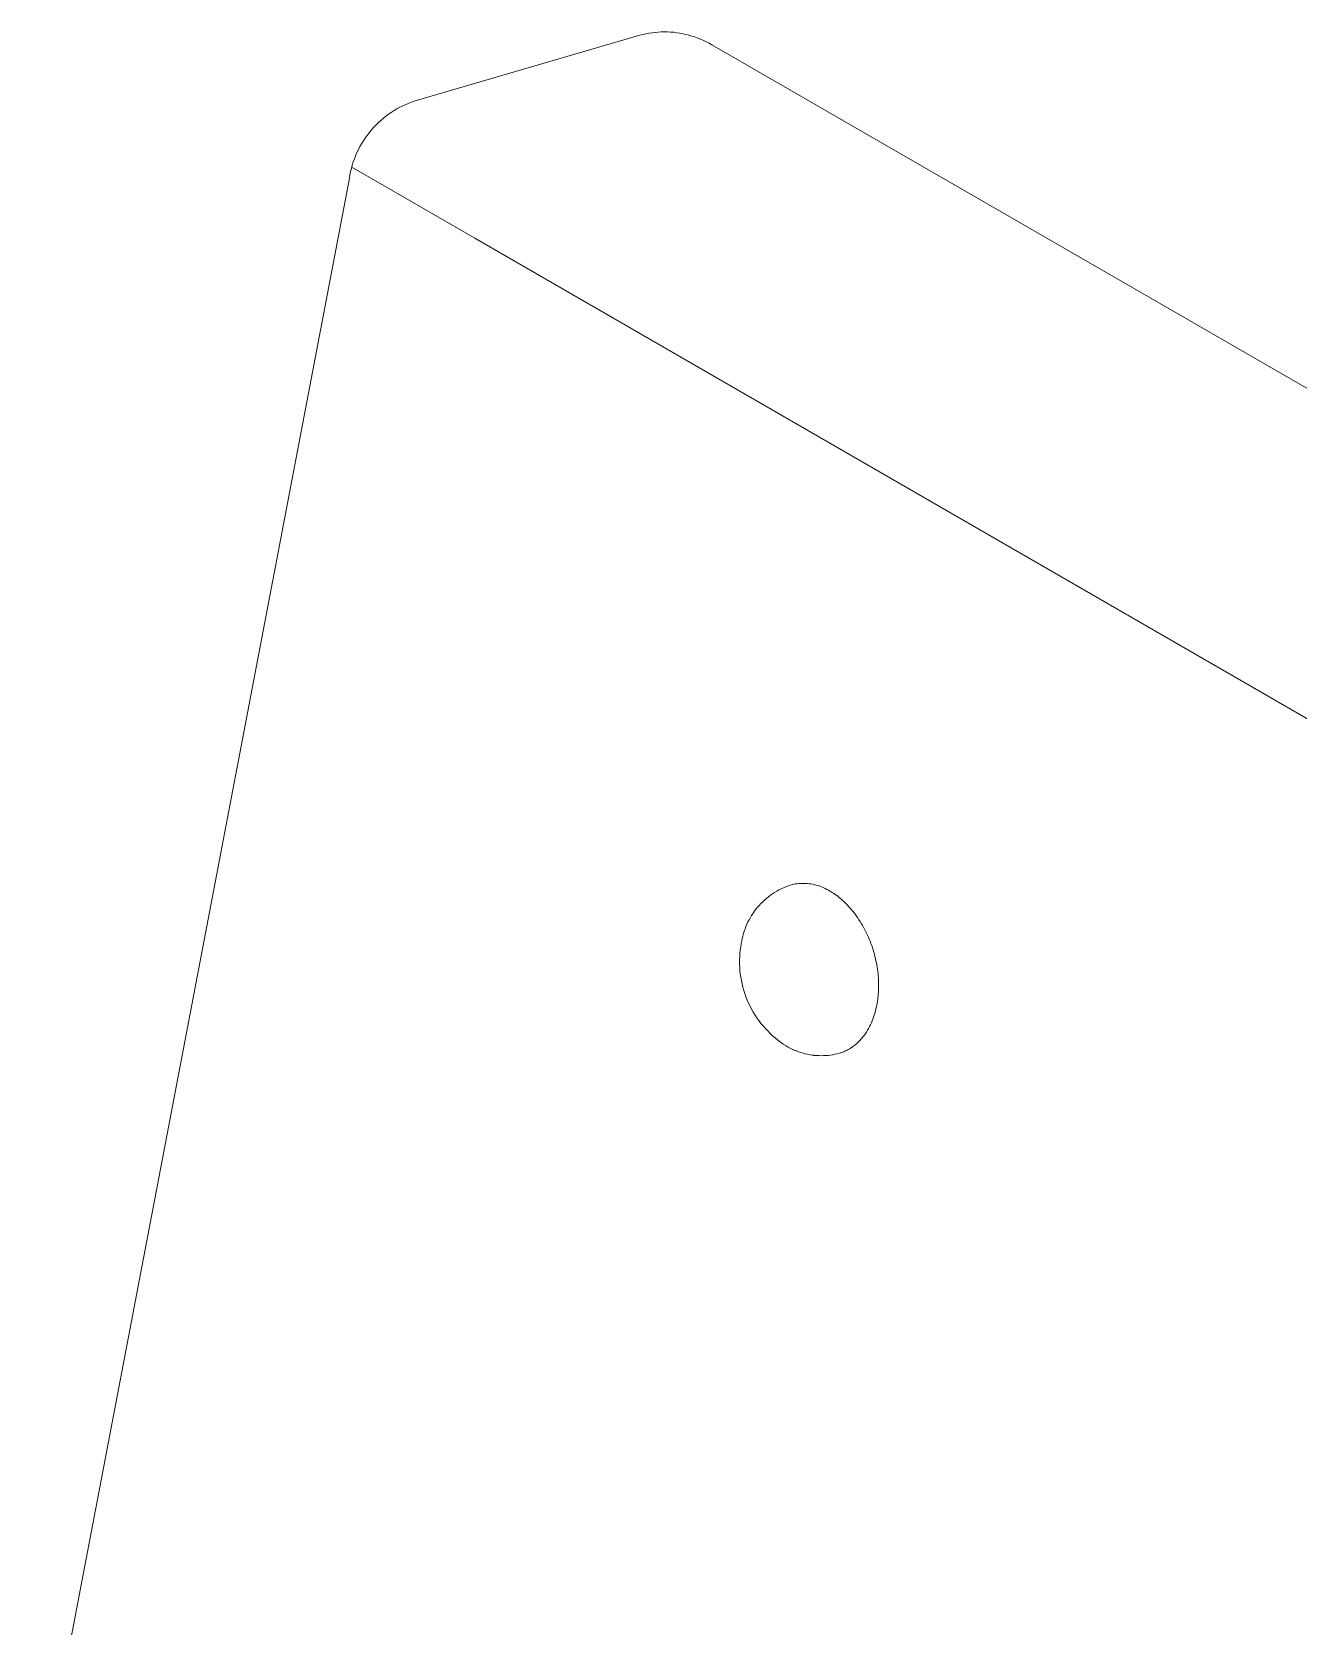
# Model space of a CAD drawing. Header units: inches. Extents: x -7 to 144, y -3 to 95.
# Drawn here: x 122.95 to 127.22, y 84.58 to 89.95 of the extents above; entities that cross this region are included whole.
import ezdxf

# ---------------------------------------------------------------- set-up
doc = ezdxf.new("R2010")
doc.units = ezdxf.units.IN
doc.layers.add('ZANO_R', color=7, linetype='Continuous', lineweight=0)

msp = doc.modelspace()

# ---------------------------------------------------------------- linework, layer by layer
at = {"layer": 'ZANO_R'}
for p, q in [((124.24245, 89.71732), (124.99913, 89.93801)), ((124.99913, 89.93801), (125.00924, 89.94067)), ((125.00924, 89.94067), (125.01944, 89.94299)), ((125.01944, 89.94299), (125.02972, 89.94497)), ((125.02972, 89.94497), (125.04005, 89.94659)), ((125.04005, 89.94659), (125.05043, 89.94786)), ((125.05043, 89.94786), (125.06085, 89.94878)), ((125.06085, 89.94878), (125.0713, 89.94935)), ((125.0713, 89.94935), (125.08176, 89.94956)), ((125.08176, 89.94956), (125.09222, 89.94942)), ((125.09222, 89.94942), (125.10267, 89.94892)), ((125.10267, 89.94892), (125.11309, 89.94808)), ((125.11309, 89.94808), (125.12348, 89.94687)), ((125.12348, 89.94687), (125.13383, 89.94532)), ((125.13383, 89.94532), (125.14411, 89.94342)), ((125.14411, 89.94342), (125.15433, 89.94117)), ((125.15433, 89.94117), (125.16446, 89.93858)), ((125.16446, 89.93858), (125.1745, 89.93564)), ((125.1745, 89.93564), (125.18444, 89.93237)), ((125.18444, 89.93237), (125.19426, 89.92876)), ((125.19426, 89.92876), (125.20395, 89.92482)), ((125.20395, 89.92482), (125.2135, 89.92056)), ((125.2135, 89.92056), (125.2229, 89.91597)), ((125.2229, 89.91597), (125.23215, 89.91107)), ((125.23215, 89.91107), (125.24122, 89.90586)), ((125.24122, 89.90586), (133.31427, 85.24488)), ((124.23178, 89.71369), (124.24245, 89.71732)), ((124.13431, 89.65812), (124.14312, 89.66516)), ((124.14312, 89.66516), (124.15216, 89.67189)), ((124.15216, 89.67189), (124.16144, 89.6783)), ((124.16144, 89.6783), (124.17093, 89.68438)), ((124.17093, 89.68438), (124.18063, 89.69014)), ((124.18063, 89.69014), (124.19052, 89.69555)), ((124.19052, 89.69555), (124.20059, 89.70062)), ((124.20059, 89.70062), (124.21084, 89.70534)), ((124.21084, 89.70534), (124.22123, 89.7097)), ((124.22123, 89.7097), (124.23178, 89.71369)), ((124.08017, 89.60094), (124.08703, 89.60989)), ((124.08703, 89.60989), (124.0942, 89.61859)), ((124.0942, 89.61859), (124.10166, 89.62704)), ((124.10166, 89.62704), (124.10942, 89.63523)), ((124.10942, 89.63523), (124.11745, 89.64315)), ((124.11745, 89.64315), (124.12575, 89.65078)), ((124.12575, 89.65078), (124.13431, 89.65812)), ((124.04586, 89.54276), (124.05073, 89.55294)), ((124.05073, 89.55294), (124.05595, 89.56293)), ((124.05595, 89.56293), (124.0615, 89.57274)), ((124.0615, 89.57274), (124.0674, 89.58236)), ((124.0674, 89.58236), (124.07362, 89.59176)), ((124.07362, 89.59176), (124.08017, 89.60094)), ((124.02697, 89.48972), (124.03001, 89.50058)), ((124.03001, 89.50058), (124.03342, 89.51132)), ((124.03342, 89.51132), (124.0372, 89.52195)), ((124.0372, 89.52195), (124.04135, 89.53243)), ((124.04135, 89.53243), (124.04586, 89.54276)), ((122.95034, 83.84622), (124.02013, 89.4566)), ((124.02013, 89.4566), (124.02202, 89.46772)), ((124.02202, 89.46772), (124.0243, 89.47876)), ((124.0243, 89.47876), (124.02697, 89.48972)), ((124.44316, 89.25428), (124.02897, 89.49342)), ((132.51538, 84.59378), (124.44316, 89.25428)), ((125.41925, 87.02411), (125.42563, 87.02967)), ((125.41925, 87.02411), (125.42563, 87.02967)), ((125.42563, 87.02967), (125.43219, 87.035)), ((125.42563, 87.02967), (125.43219, 87.035)), ((125.43219, 87.035), (125.43894, 87.04011)), ((125.43219, 87.035), (125.43894, 87.04011)), ((125.43894, 87.04011), (125.44586, 87.04498)), ((125.43894, 87.04011), (125.44586, 87.04498)), ((125.44586, 87.04498), (125.45294, 87.0496)), ((125.44586, 87.04498), (125.45294, 87.0496)), ((125.45294, 87.0496), (125.46017, 87.05398)), ((125.45294, 87.0496), (125.46017, 87.05398)), ((125.46017, 87.05398), (125.46755, 87.05811)), ((125.46017, 87.05398), (125.46755, 87.05811)), ((125.46755, 87.05811), (125.47507, 87.06198)), ((125.46755, 87.05811), (125.47507, 87.06198)), ((125.47507, 87.06198), (125.48272, 87.06559)), ((125.47507, 87.06198), (125.48272, 87.06559)), ((125.48272, 87.06559), (125.49049, 87.06894)), ((125.48272, 87.06559), (125.49049, 87.06894)), ((125.49049, 87.06894), (125.49837, 87.07201)), ((125.49049, 87.06894), (125.49837, 87.07201)), ((125.49837, 87.07201), (125.50635, 87.07481)), ((125.49837, 87.07201), (125.50635, 87.07481)), ((125.51195, 87.07616), (125.50635, 87.07481)), ((125.51195, 87.07616), (125.50635, 87.07481)), ((125.51759, 87.07732), (125.51195, 87.07616)), ((125.51759, 87.07732), (125.51195, 87.07616)), ((125.52326, 87.07829), (125.51759, 87.07732)), ((125.52326, 87.07829), (125.51759, 87.07732)), ((125.52896, 87.07907), (125.52326, 87.07829)), ((125.52896, 87.07907), (125.52326, 87.07829)), ((125.53469, 87.07965), (125.52896, 87.07907)), ((125.53469, 87.07965), (125.52896, 87.07907)), ((125.54044, 87.08004), (125.53469, 87.07965)), ((125.54044, 87.08004), (125.53469, 87.07965)), ((125.54619, 87.08023), (125.54044, 87.08004)), ((125.54619, 87.08023), (125.54044, 87.08004)), ((125.55195, 87.08023), (125.54619, 87.08023)), ((125.55195, 87.08023), (125.54619, 87.08023)), ((125.5577, 87.08003), (125.55195, 87.08023)), ((125.5577, 87.08003), (125.55195, 87.08023)), ((125.56344, 87.07964), (125.5577, 87.08003)), ((125.56344, 87.07964), (125.5577, 87.08003)), ((125.56917, 87.07906), (125.56344, 87.07964)), ((125.56917, 87.07906), (125.56344, 87.07964)), ((125.57487, 87.07827), (125.56917, 87.07906)), ((125.57487, 87.07827), (125.56917, 87.07906)), ((125.58055, 87.0773), (125.57487, 87.07827)), ((125.58055, 87.0773), (125.57487, 87.07827)), ((125.58618, 87.07614), (125.58055, 87.0773)), ((125.58618, 87.07614), (125.58055, 87.0773)), ((125.59178, 87.07478), (125.58618, 87.07614)), ((125.59178, 87.07478), (125.58618, 87.07614)), ((125.59732, 87.07323), (125.59178, 87.07478)), ((125.59732, 87.07323), (125.59178, 87.07478)), ((125.60281, 87.0715), (125.59732, 87.07323)), ((125.60281, 87.0715), (125.59732, 87.07323)), ((125.60824, 87.06958), (125.60281, 87.0715)), ((125.60824, 87.06958), (125.60281, 87.0715)), ((125.6136, 87.06748), (125.60824, 87.06958)), ((125.6136, 87.06748), (125.60824, 87.06958)), ((125.61889, 87.0652), (125.6136, 87.06748)), ((125.61889, 87.0652), (125.6136, 87.06748)), ((125.62409, 87.06274), (125.61889, 87.0652)), ((125.62409, 87.06274), (125.61889, 87.0652)), ((125.62921, 87.06011), (125.62409, 87.06274)), ((125.62921, 87.06011), (125.62409, 87.06274)), ((125.63424, 87.0573), (125.62921, 87.06011)), ((125.63424, 87.0573), (125.62921, 87.06011)), ((125.63917, 87.05433), (125.63424, 87.0573)), ((125.63917, 87.05433), (125.63424, 87.0573)), ((125.64379, 87.05159), (125.63917, 87.05433)), ((125.64379, 87.05159), (125.63917, 87.05433)), ((125.64842, 87.04869), (125.64379, 87.05159)), ((125.64842, 87.04869), (125.64379, 87.05159)), ((125.65307, 87.04564), (125.64842, 87.04869)), ((125.65307, 87.04564), (125.64842, 87.04869)), ((125.65772, 87.04243), (125.65307, 87.04564)), ((125.65772, 87.04243), (125.65307, 87.04564)), ((125.66238, 87.03907), (125.65772, 87.04243)), ((125.66238, 87.03907), (125.65772, 87.04243)), ((125.66703, 87.03554), (125.66238, 87.03907)), ((125.66703, 87.03554), (125.66238, 87.03907)), ((125.67168, 87.03185), (125.66703, 87.03554)), ((125.67168, 87.03185), (125.66703, 87.03554)), ((125.67632, 87.028), (125.67168, 87.03185)), ((125.67632, 87.028), (125.67168, 87.03185)), ((125.68094, 87.024), (125.67632, 87.028)), ((125.68094, 87.024), (125.67632, 87.028)), ((125.37586, 86.97247), (125.38048, 86.97955)), ((125.37586, 86.97247), (125.38048, 86.97955)), ((125.38048, 86.97955), (125.38535, 86.98647)), ((125.38048, 86.97955), (125.38535, 86.98647)), ((125.38535, 86.98647), (125.39045, 86.99322)), ((125.38535, 86.98647), (125.39045, 86.99322)), ((125.39045, 86.99322), (125.39577, 86.99979)), ((125.39045, 86.99322), (125.39577, 86.99979)), ((125.39577, 86.99979), (125.40133, 87.00617)), ((125.39577, 86.99979), (125.40133, 87.00617)), ((125.40133, 87.00617), (125.40709, 87.01236)), ((125.40133, 87.00617), (125.40709, 87.01236)), ((125.40709, 87.01236), (125.41307, 87.01834)), ((125.40709, 87.01236), (125.41307, 87.01834)), ((125.41307, 87.01834), (125.41925, 87.02411)), ((125.41307, 87.01834), (125.41925, 87.02411)), ((125.68555, 87.01983), (125.68094, 87.024)), ((125.68555, 87.01983), (125.68094, 87.024)), ((125.69013, 87.0155), (125.68555, 87.01983)), ((125.69013, 87.0155), (125.68555, 87.01983)), ((125.69468, 87.01101), (125.69013, 87.0155)), ((125.69468, 87.01101), (125.69013, 87.0155)), ((125.6992, 87.00636), (125.69468, 87.01101)), ((125.6992, 87.00636), (125.69468, 87.01101)), ((125.70368, 87.00156), (125.6992, 87.00636)), ((125.70368, 87.00156), (125.6992, 87.00636)), ((125.70811, 86.9966), (125.70368, 87.00156)), ((125.70811, 86.9966), (125.70368, 87.00156)), ((125.7125, 86.99149), (125.70811, 86.9966)), ((125.7125, 86.99149), (125.70811, 86.9966)), ((125.71683, 86.98623), (125.7125, 86.99149)), ((125.71683, 86.98623), (125.7125, 86.99149)), ((125.72111, 86.98083), (125.71683, 86.98623)), ((125.72111, 86.98083), (125.71683, 86.98623)), ((125.72532, 86.97527), (125.72111, 86.98083)), ((125.72532, 86.97527), (125.72111, 86.98083)), ((125.72946, 86.96958), (125.72532, 86.97527)), ((125.72946, 86.96958), (125.72532, 86.97527)), ((125.3507, 86.91903), (125.35349, 86.92702)), ((125.3507, 86.91903), (125.35349, 86.92702)), ((125.35349, 86.92702), (125.35656, 86.9349)), ((125.35349, 86.92702), (125.35656, 86.9349)), ((125.35656, 86.9349), (125.3599, 86.94267)), ((125.35656, 86.9349), (125.3599, 86.94267)), ((125.3599, 86.94267), (125.3635, 86.95032)), ((125.3599, 86.94267), (125.3635, 86.95032)), ((125.3635, 86.95032), (125.36737, 86.95785)), ((125.3635, 86.95032), (125.36737, 86.95785)), ((125.36737, 86.95785), (125.37149, 86.96523)), ((125.36737, 86.95785), (125.37149, 86.96523)), ((125.37149, 86.96523), (125.37586, 86.97247)), ((125.37149, 86.96523), (125.37586, 86.97247)), ((125.73353, 86.96376), (125.72946, 86.96958)), ((125.73353, 86.96376), (125.72946, 86.96958)), ((125.73752, 86.9578), (125.73353, 86.96376)), ((125.73752, 86.9578), (125.73353, 86.96376)), ((125.74142, 86.95171), (125.73752, 86.9578)), ((125.74142, 86.95171), (125.73752, 86.9578)), ((125.74524, 86.9455), (125.74142, 86.95171)), ((125.74524, 86.9455), (125.74142, 86.95171)), ((125.74897, 86.93917), (125.74524, 86.9455)), ((125.74897, 86.93917), (125.74524, 86.9455)), ((125.7526, 86.93273), (125.74897, 86.93917)), ((125.7526, 86.93273), (125.74897, 86.93917)), ((125.75613, 86.92618), (125.7526, 86.93273)), ((125.75613, 86.92618), (125.7526, 86.93273)), ((125.75955, 86.91953), (125.75613, 86.92618)), ((125.75955, 86.91953), (125.75613, 86.92618)), ((125.33902, 86.86666), (125.34094, 86.87794)), ((125.33902, 86.86666), (125.34094, 86.87794)), ((125.34094, 86.87794), (125.34232, 86.88628)), ((125.34094, 86.87794), (125.34232, 86.88628)), ((125.34232, 86.88628), (125.34399, 86.89457)), ((125.34232, 86.88628), (125.34399, 86.89457)), ((125.34399, 86.89457), (125.34595, 86.9028)), ((125.34399, 86.89457), (125.34595, 86.9028)), ((125.34595, 86.9028), (125.34818, 86.91096)), ((125.34595, 86.9028), (125.34818, 86.91096)), ((125.34818, 86.91096), (125.3507, 86.91903)), ((125.34818, 86.91096), (125.3507, 86.91903)), ((125.76286, 86.91279), (125.75955, 86.91953)), ((125.76286, 86.91279), (125.75955, 86.91953)), ((125.76606, 86.90596), (125.76286, 86.91279)), ((125.76606, 86.90596), (125.76286, 86.91279)), ((125.76915, 86.89905), (125.76606, 86.90596)), ((125.76915, 86.89905), (125.76606, 86.90596)), ((125.77211, 86.89206), (125.76915, 86.89905)), ((125.77211, 86.89206), (125.76915, 86.89905)), ((125.77495, 86.88501), (125.77211, 86.89206)), ((125.77495, 86.88501), (125.77211, 86.89206)), ((125.77767, 86.8779), (125.77495, 86.88501)), ((125.77767, 86.8779), (125.77495, 86.88501)), ((125.78026, 86.87073), (125.77767, 86.8779)), ((125.78026, 86.87073), (125.77767, 86.8779)), ((125.78272, 86.86352), (125.78026, 86.87073)), ((125.78272, 86.86352), (125.78026, 86.87073)), ((125.33521, 86.8211), (125.33558, 86.83253)), ((125.33521, 86.8211), (125.33558, 86.83253)), ((125.33524, 86.80966), (125.33521, 86.8211)), ((125.33524, 86.80966), (125.33521, 86.8211)), ((125.33558, 86.83253), (125.33634, 86.84394)), ((125.33558, 86.83253), (125.33634, 86.84394)), ((125.33634, 86.84394), (125.33748, 86.85533)), ((125.33634, 86.84394), (125.33748, 86.85533)), ((125.33748, 86.85533), (125.33902, 86.86666)), ((125.33748, 86.85533), (125.33902, 86.86666)), ((125.78504, 86.85626), (125.78272, 86.86352)), ((125.78504, 86.85626), (125.78272, 86.86352)), ((125.78724, 86.84898), (125.78504, 86.85626)), ((125.78724, 86.84898), (125.78504, 86.85626)), ((125.78929, 86.84168), (125.78724, 86.84898)), ((125.78929, 86.84168), (125.78724, 86.84898)), ((125.79121, 86.83435), (125.78929, 86.84168)), ((125.79121, 86.83435), (125.78929, 86.84168)), ((125.79299, 86.82702), (125.79121, 86.83435)), ((125.79299, 86.82702), (125.79121, 86.83435)), ((125.79464, 86.81969), (125.79299, 86.82702)), ((125.79464, 86.81969), (125.79299, 86.82702)), ((125.79614, 86.81236), (125.79464, 86.81969)), ((125.79614, 86.81236), (125.79464, 86.81969)), ((125.33566, 86.79823), (125.33524, 86.80966)), ((125.33566, 86.79823), (125.33524, 86.80966)), ((125.33646, 86.78682), (125.33566, 86.79823)), ((125.33646, 86.78682), (125.33566, 86.79823)), ((125.33766, 86.77544), (125.33646, 86.78682)), ((125.33766, 86.77544), (125.33646, 86.78682)), ((125.33924, 86.76411), (125.33766, 86.77544)), ((125.33924, 86.76411), (125.33766, 86.77544)), ((125.34122, 86.75284), (125.33924, 86.76411)), ((125.34122, 86.75284), (125.33924, 86.76411)), ((125.79751, 86.80505), (125.79614, 86.81236)), ((125.79751, 86.80505), (125.79614, 86.81236)), ((125.79874, 86.79776), (125.79751, 86.80505)), ((125.79874, 86.79776), (125.79751, 86.80505)), ((125.79983, 86.79049), (125.79874, 86.79776)), ((125.79983, 86.79049), (125.79874, 86.79776)), ((125.80078, 86.78326), (125.79983, 86.79049)), ((125.80078, 86.78326), (125.79983, 86.79049)), ((125.8016, 86.77606), (125.80078, 86.78326)), ((125.8016, 86.77606), (125.80078, 86.78326)), ((125.80229, 86.76892), (125.8016, 86.77606)), ((125.80229, 86.76892), (125.8016, 86.77606)), ((125.80284, 86.76182), (125.80229, 86.76892)), ((125.80284, 86.76182), (125.80229, 86.76892)), ((125.80325, 86.75478), (125.80284, 86.76182)), ((125.80325, 86.75478), (125.80284, 86.76182)), ((125.34357, 86.74165), (125.34122, 86.75284)), ((125.34357, 86.74165), (125.34122, 86.75284)), ((125.34631, 86.73054), (125.34357, 86.74165)), ((125.34631, 86.73054), (125.34357, 86.74165)), ((125.34942, 86.71953), (125.34631, 86.73054)), ((125.34942, 86.71953), (125.34631, 86.73054)), ((125.35291, 86.70864), (125.34942, 86.71953)), ((125.35291, 86.70864), (125.34942, 86.71953)), ((125.35677, 86.69787), (125.35291, 86.70864)), ((125.35677, 86.69787), (125.35291, 86.70864)), ((125.80212, 86.7012), (125.80267, 86.7076)), ((125.80212, 86.7012), (125.80267, 86.7076)), ((125.80267, 86.7076), (125.80311, 86.71408)), ((125.80267, 86.7076), (125.80311, 86.71408)), ((125.80311, 86.71408), (125.80344, 86.72066)), ((125.80311, 86.71408), (125.80344, 86.72066)), ((125.80354, 86.74781), (125.80325, 86.75478)), ((125.80354, 86.74781), (125.80325, 86.75478)), ((125.80344, 86.72066), (125.80365, 86.72733)), ((125.80344, 86.72066), (125.80365, 86.72733)), ((125.8037, 86.74091), (125.80354, 86.74781)), ((125.8037, 86.74091), (125.80354, 86.74781)), ((125.80365, 86.72733), (125.80374, 86.73408)), ((125.80365, 86.72733), (125.80374, 86.73408)), ((125.80374, 86.73408), (125.8037, 86.74091)), ((125.80374, 86.73408), (125.8037, 86.74091)), ((125.361, 86.68724), (125.35677, 86.69787)), ((125.361, 86.68724), (125.35677, 86.69787)), ((125.36558, 86.67676), (125.361, 86.68724)), ((125.36558, 86.67676), (125.361, 86.68724)), ((125.37052, 86.66645), (125.36558, 86.67676)), ((125.37052, 86.66645), (125.36558, 86.67676)), ((125.37582, 86.6563), (125.37052, 86.66645)), ((125.37582, 86.6563), (125.37052, 86.66645)), ((125.38145, 86.64635), (125.37582, 86.6563)), ((125.38145, 86.64635), (125.37582, 86.6563)), ((125.79313, 86.65018), (125.79485, 86.65703)), ((125.79313, 86.65018), (125.79485, 86.65703)), ((125.79485, 86.65703), (125.7964, 86.6639)), ((125.79485, 86.65703), (125.7964, 86.6639)), ((125.7964, 86.6639), (125.7978, 86.67079)), ((125.7964, 86.6639), (125.7978, 86.67079)), ((125.7978, 86.67079), (125.79886, 86.67666)), ((125.7978, 86.67079), (125.79886, 86.67666)), ((125.79886, 86.67666), (125.79983, 86.68264)), ((125.79886, 86.67666), (125.79983, 86.68264)), ((125.79983, 86.68264), (125.8007, 86.68872)), ((125.79983, 86.68264), (125.8007, 86.68872)), ((125.8007, 86.68872), (125.80146, 86.69491)), ((125.8007, 86.68872), (125.80146, 86.69491)), ((125.80146, 86.69491), (125.80212, 86.7012)), ((125.80146, 86.69491), (125.80212, 86.7012)), ((125.38742, 86.63659), (125.38145, 86.64635)), ((125.38742, 86.63659), (125.38145, 86.64635)), ((125.39373, 86.62705), (125.38742, 86.63659)), ((125.39373, 86.62705), (125.38742, 86.63659)), ((125.40035, 86.61772), (125.39373, 86.62705)), ((125.40035, 86.61772), (125.39373, 86.62705)), ((125.40729, 86.60863), (125.40035, 86.61772)), ((125.40729, 86.60863), (125.40035, 86.61772)), ((125.41454, 86.59978), (125.40729, 86.60863)), ((125.41454, 86.59978), (125.40729, 86.60863)), ((125.42208, 86.59118), (125.41454, 86.59978)), ((125.42208, 86.59118), (125.41454, 86.59978)), ((125.77316, 86.5975), (125.77627, 86.60378)), ((125.77316, 86.5975), (125.77627, 86.60378)), ((125.77627, 86.60378), (125.77921, 86.61017)), ((125.77627, 86.60378), (125.77921, 86.61017)), ((125.77921, 86.61017), (125.78197, 86.61666)), ((125.77921, 86.61017), (125.78197, 86.61666)), ((125.78197, 86.61666), (125.78455, 86.62323)), ((125.78197, 86.61666), (125.78455, 86.62323)), ((125.78455, 86.62323), (125.78695, 86.62988)), ((125.78455, 86.62323), (125.78695, 86.62988)), ((125.78695, 86.62988), (125.78918, 86.6366)), ((125.78695, 86.62988), (125.78918, 86.6366)), ((125.78918, 86.6366), (125.79124, 86.64336)), ((125.78918, 86.6366), (125.79124, 86.64336)), ((125.79124, 86.64336), (125.79313, 86.65018)), ((125.79124, 86.64336), (125.79313, 86.65018)), ((125.42992, 86.58284), (125.42208, 86.59118)), ((125.42992, 86.58284), (125.42208, 86.59118)), ((125.43803, 86.57478), (125.42992, 86.58284)), ((125.43803, 86.57478), (125.42992, 86.58284)), ((125.44642, 86.567), (125.43803, 86.57478)), ((125.44642, 86.567), (125.43803, 86.57478)), ((125.45507, 86.55951), (125.44642, 86.567)), ((125.45507, 86.55951), (125.44642, 86.567)), ((125.46396, 86.55232), (125.45507, 86.55951)), ((125.46396, 86.55232), (125.45507, 86.55951)), ((125.4731, 86.54544), (125.46396, 86.55232)), ((125.4731, 86.54544), (125.46396, 86.55232)), ((125.48247, 86.53888), (125.4731, 86.54544)), ((125.48247, 86.53888), (125.4731, 86.54544)), ((125.73257, 86.54295), (125.73499, 86.54523)), ((125.73257, 86.54295), (125.73499, 86.54523)), ((125.73499, 86.54523), (125.73737, 86.54757)), ((125.73499, 86.54523), (125.73737, 86.54757)), ((125.73737, 86.54757), (125.7397, 86.54997)), ((125.73737, 86.54757), (125.7397, 86.54997)), ((125.7397, 86.54997), (125.742, 86.55241)), ((125.7397, 86.54997), (125.742, 86.55241)), ((125.742, 86.55241), (125.74427, 86.5549)), ((125.742, 86.55241), (125.74427, 86.5549)), ((125.74427, 86.5549), (125.74649, 86.55745)), ((125.74427, 86.5549), (125.74649, 86.55745)), ((125.74649, 86.55745), (125.74867, 86.56004)), ((125.74649, 86.55745), (125.74867, 86.56004)), ((125.74867, 86.56004), (125.75081, 86.56268)), ((125.74867, 86.56004), (125.75081, 86.56268)), ((125.75081, 86.56268), (125.75291, 86.56536)), ((125.75081, 86.56268), (125.75291, 86.56536)), ((125.75291, 86.56536), (125.75496, 86.56809)), ((125.75291, 86.56536), (125.75496, 86.56809)), ((125.75496, 86.56809), (125.75895, 86.57367)), ((125.75496, 86.56809), (125.75895, 86.57367)), ((125.75895, 86.57367), (125.76276, 86.57941)), ((125.75895, 86.57367), (125.76276, 86.57941)), ((125.76276, 86.57941), (125.76641, 86.5853)), ((125.76276, 86.57941), (125.76641, 86.5853)), ((125.76641, 86.5853), (125.76987, 86.59134)), ((125.76641, 86.5853), (125.76987, 86.59134)), ((125.76987, 86.59134), (125.77316, 86.5975)), ((125.76987, 86.59134), (125.77316, 86.5975)), ((125.49206, 86.53264), (125.48247, 86.53888)), ((125.49206, 86.53264), (125.48247, 86.53888)), ((125.49877, 86.52874), (125.49206, 86.53264)), ((125.49877, 86.52874), (125.49206, 86.53264)), ((125.50562, 86.52507), (125.49877, 86.52874)), ((125.50562, 86.52507), (125.49877, 86.52874)), ((125.51258, 86.52163), (125.50562, 86.52507)), ((125.51258, 86.52164), (125.50562, 86.52507)), ((125.51966, 86.51844), (125.51258, 86.52164)), ((125.51965, 86.51843), (125.51258, 86.52163)), ((125.52683, 86.51547), (125.51965, 86.51843)), ((125.52684, 86.51548), (125.51966, 86.51844)), ((125.53411, 86.51275), (125.52683, 86.51547)), ((125.53412, 86.51277), (125.52684, 86.51548)), ((125.54147, 86.51028), (125.53411, 86.51275)), ((125.54148, 86.5103), (125.53412, 86.51277)), ((125.54892, 86.50807), (125.54147, 86.51028)), ((125.54892, 86.50809), (125.54148, 86.5103)), ((125.55644, 86.50613), (125.54892, 86.50809)), ((125.55643, 86.5061), (125.54892, 86.50807)), ((125.56401, 86.5044), (125.55643, 86.5061)), ((125.56401, 86.50442), (125.55644, 86.50613)), ((125.57164, 86.50297), (125.56401, 86.50442)), ((125.57164, 86.50295), (125.56401, 86.5044)), ((125.57931, 86.50178), (125.57164, 86.50297)), ((125.57931, 86.50176), (125.57164, 86.50295)), ((125.58702, 86.50085), (125.57931, 86.50178)), ((125.58702, 86.50083), (125.57931, 86.50176)), ((125.59476, 86.50018), (125.58702, 86.50085)), ((125.59476, 86.50016), (125.58702, 86.50083)), ((125.60251, 86.49977), (125.59476, 86.50018)), ((125.60251, 86.49975), (125.59476, 86.50016)), ((125.61028, 86.49963), (125.60251, 86.49977)), ((125.61028, 86.49961), (125.60251, 86.49975)), ((125.61804, 86.49974), (125.61028, 86.49963)), ((125.61804, 86.49972), (125.61028, 86.49961)), ((125.6258, 86.50012), (125.61804, 86.49974)), ((125.6258, 86.50011), (125.61804, 86.49972)), ((125.63354, 86.50077), (125.6258, 86.50012)), ((125.63354, 86.50075), (125.6258, 86.50011)), ((125.64125, 86.50167), (125.63354, 86.50077)), ((125.64125, 86.50166), (125.63354, 86.50075)), ((125.64893, 86.50283), (125.64125, 86.50167)), ((125.64893, 86.50282), (125.64125, 86.50166)), ((125.65656, 86.50425), (125.64893, 86.50282)), ((125.65656, 86.50425), (125.64893, 86.50283)), ((125.66415, 86.50593), (125.65656, 86.50425)), ((125.66414, 86.50593), (125.65656, 86.50425)), ((125.67167, 86.50787), (125.66414, 86.50593)), ((125.67167, 86.50787), (125.66415, 86.50593)), ((125.67167, 86.50787), (125.67468, 86.50879)), ((125.67167, 86.50787), (125.67468, 86.50879)), ((125.67468, 86.50879), (125.67769, 86.50977)), ((125.67468, 86.50879), (125.67769, 86.50977)), ((125.67769, 86.50977), (125.68067, 86.51082)), ((125.67769, 86.50977), (125.68067, 86.51082)), ((125.68067, 86.51082), (125.68363, 86.51194)), ((125.68067, 86.51082), (125.68363, 86.51194)), ((125.68363, 86.51194), (125.68658, 86.51312)), ((125.68363, 86.51194), (125.68658, 86.51312)), ((125.68658, 86.51312), (125.6895, 86.51437)), ((125.68658, 86.51312), (125.6895, 86.51437)), ((125.6895, 86.51437), (125.6924, 86.51568)), ((125.6895, 86.51437), (125.6924, 86.51568)), ((125.6924, 86.51568), (125.69528, 86.51706)), ((125.6924, 86.51568), (125.69528, 86.51706)), ((125.69528, 86.51706), (125.69813, 86.51851)), ((125.69528, 86.51706), (125.69813, 86.51851)), ((125.69813, 86.51851), (125.70096, 86.52002)), ((125.69813, 86.51851), (125.70096, 86.52002)), ((125.70096, 86.52002), (125.70376, 86.52159)), ((125.70096, 86.52002), (125.70376, 86.52159)), ((125.70376, 86.52159), (125.70654, 86.52323)), ((125.70376, 86.52159), (125.70654, 86.52323)), ((125.70654, 86.52323), (125.70929, 86.52493)), ((125.70654, 86.52323), (125.70929, 86.52493)), ((125.70929, 86.52493), (125.712, 86.5267)), ((125.70929, 86.52493), (125.712, 86.5267)), ((125.712, 86.5267), (125.71469, 86.52852)), ((125.712, 86.5267), (125.71469, 86.52852)), ((125.71469, 86.52852), (125.71734, 86.53041)), ((125.71469, 86.52852), (125.71734, 86.53041)), ((125.71734, 86.53041), (125.71997, 86.53235)), ((125.71734, 86.53041), (125.71997, 86.53235)), ((125.71997, 86.53235), (125.72256, 86.53436)), ((125.71997, 86.53235), (125.72256, 86.53436)), ((125.72256, 86.53436), (125.72511, 86.53642)), ((125.72256, 86.53436), (125.72511, 86.53642)), ((125.72511, 86.53642), (125.72764, 86.53854)), ((125.72511, 86.53642), (125.72764, 86.53854)), ((125.72764, 86.53854), (125.73012, 86.54072)), ((125.72764, 86.53854), (125.73012, 86.54072)), ((125.73012, 86.54072), (125.73257, 86.54295)), ((125.73012, 86.54072), (125.73257, 86.54295))]:
    msp.add_line(p, q, dxfattribs=at)

doc.saveas('drawing.dxf')
